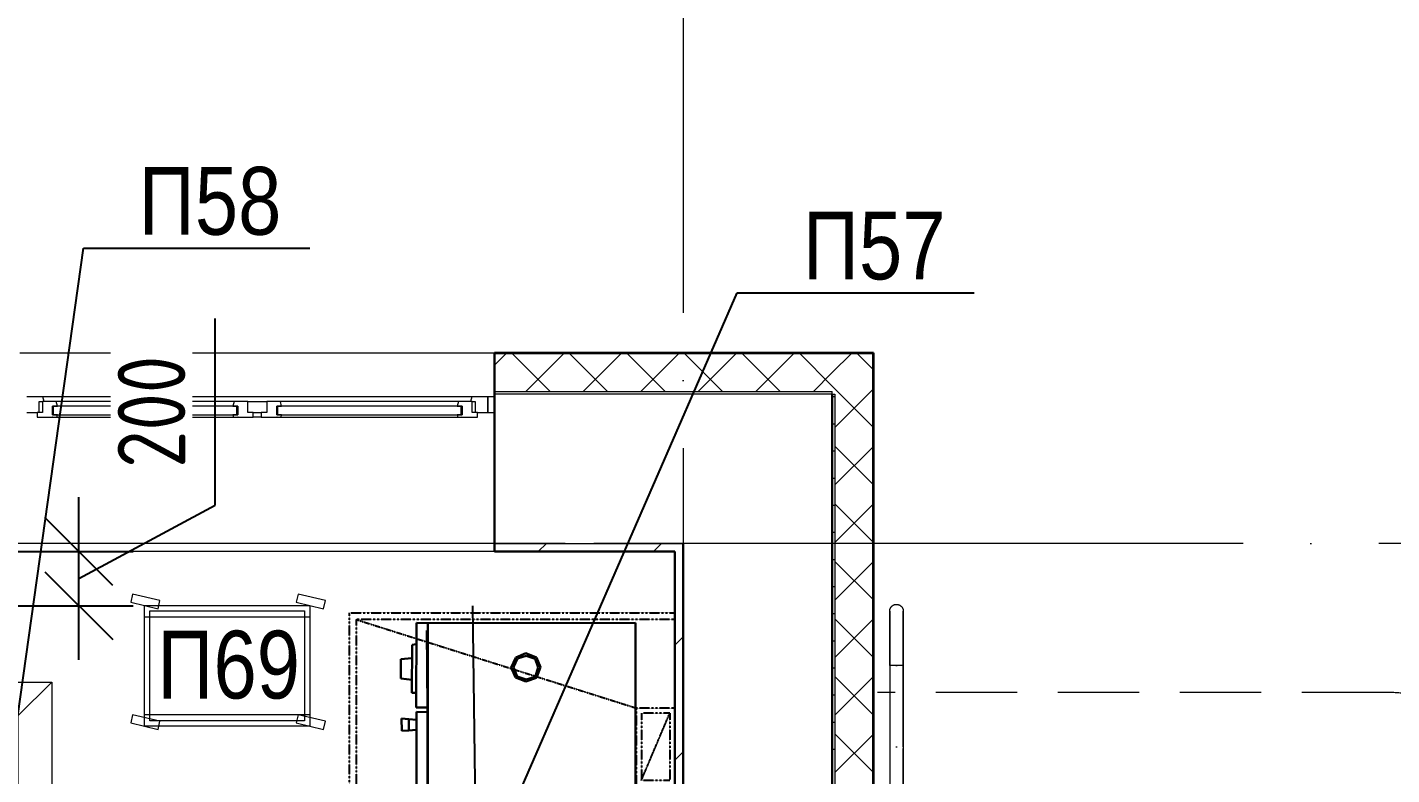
# Model space of a CAD drawing. Header units: millimetres. Extents: x -21010 to 105841, y -18351 to 135084.
# Drawn here: x 45444 to 50475, y 42622 to 45378 of the extents above; entities that cross this region are included whole.
import ezdxf
from ezdxf import colors
from ezdxf.entities.mleader import LeaderData, LeaderLine
from ezdxf.enums import TextEntityAlignment as Align
from ezdxf.math import Vec2, Vec3

# ---------------------------------------------------------------- set-up
doc = ezdxf.new("R2010")
doc.units = ezdxf.units.MM
for name, pattern in [('ADSK_Линия сетки', [2500, 2000, -250, 0, -250]), ('ADSK_Сверху', [450, 300, -150]), ('Hidden', [7.14375, 4.7625, -2.38125]), ('PHANTOM2', [1.25, 0.625, -0.125, 0.125, -0.125, 0.125, -0.125])]:
    doc.linetypes.add(name, pattern=pattern)
for name, color, linetype, lineweight in [('_ Окна', 7, 'Continuous', 9), ('Атрибут', 250, 'Continuous', 5), ('ДОНМ_ТХ_(ОВ)', 190, 'Continuous', 20), ('ДОНМ_ТХ_Анно', 84, 'Continuous', 20), ('Линии', 7, 'Continuous', 9), ('Оборудование пищеблок', 250, 'Continuous', 5), ('Ограждение', 7, 'Continuous', 9), ('Окна', 7, 'Continuous', 9), ('Оси', 7, 'Continuous', 9), ('Стены внутренние', 7, 'Continuous', 18), ('Стены наружные', 7, 'Continuous', 18), ('Стены штриховка', 7, 'Continuous', 13)]:
    doc.layers.add(name, color=color, linetype=linetype, lineweight=lineweight)
for name, color, linetype in [('ТХ', 5, 'Continuous'), ('ТХ_ПД_ОВ (вытяжные зонты_шкафы вытяжные)', 173, 'Continuous'), ('ТХ_ПД_ЭО (все электрическое оборудование - кроме вытяжных зонтов)', 20, 'Continuous'), ('ТХ_размеры', 7, 'Continuous')]:
    doc.layers.add(name, color=color, linetype=linetype)
doc.styles.add('ISOCPEUR', font='isocpeur.ttf', dxfattribs={"width": 0.9, "height": 270})
doc.styles.add('ГОСТ 2.304', font='CS_Gost2304.shx')
doc.styles.add('ТХ_ДОНМ', font='ARIALN.TTF')
doc.dimstyles.new('СПДС', dxfattribs={"dimscale": 100, "dimtxt": 2.5, "dimasz": 2.5, "dimexe": 2, "dimexo": 0.625, "dimgap": 1, "dimtad": 1, "dimdec": 0, "dimtxsty": 'ГОСТ 2.304', "dimblk": 'OBLIQUE', "dimblk1": 'OBLIQUE', "dimblk2": 'OBLIQUE', "dimcen": 2.5, "dimdle": 2, "dimadec": 0, "dimazin": 2, "dimtfac": 0.75, "dimtdec": 4, "dimtmove": 1, "dimatfit": 3, "dimfxl": 1, "dimtfill": 1, "dimtolj": 1, "dimarcsym": 1})

# ---------------------------------------------------------------- blocks, each defined once
blk = doc.blocks.new('Тележка-шпилька для подносов')
at = {"layer": 'Оборудование пищеблок', "color": 217, "true_color": 0x93278f}
for points in [[(166296.9, -324746.2), (166267, -324739.1), (166243, -324839.9), (166272.9, -324847)], [(166741.9, -324746.2), (166712, -324739.1), (166688, -324839.9), (166717.9, -324847)], [(166284.9, -324796.6), (166729.9, -324796.6), (166729.9, -325406.6), (166284.9, -325406.6)], [(166284.9, -324796.6), (166327.5, -324796.6), (166327.5, -325406.6), (166284.9, -325406.6)], [(166304.9, -324816.6), (166709.9, -324816.6), (166709.9, -325386.6), (166304.9, -325386.6)], [(166687.3, -324796.6), (166729.9, -324796.6), (166729.9, -325406.6), (166687.3, -325406.6)], [(166296.9, -325356.2), (166267, -325349.1), (166243, -325449.9), (166272.9, -325457)], [(166741.9, -325356.2), (166712, -325349.1), (166688, -325449.9), (166717.9, -325457)]]:
    blk.add_lwpolyline(points, close=True, dxfattribs=at)
at = {"layer": 'Атрибут', "style": 'ISOCPEUR', "width": 0.85}
blk.add_attdef('№_ПОЗИЦИИ', text='', height=150, dxfattribs=at).set_placement((166507.4, -325101.6), align=Align.MIDDLE_CENTER)
blk = doc.blocks.new('пароконвектомат ПКА')
at = {"layer": 'ТХ', "color": 0, "linetype": 'ByBlock', "lineweight": -2}
for p, q in [((-1999564.3, -375569.5), (-1999818.6, -375749.2)), ((-1999540.6, -375603.4), (-1999564.3, -375569.5)), ((-2000255.8, -376111.9), (-1999540.6, -375603.4)), ((-1999794.8, -375783.1), (-1999564.3, -375616.9)), ((-1999784.7, -375705.1), (-1999638.9, -375603.4)), ((-1999706.7, -375600), (-1999764.3, -375640.7)), ((-1999744, -375678), (-1999764.3, -375640.7)), ((-1999679.6, -375630.5), (-1999706.7, -375600)), ((-1999638.9, -375603.4), (-1999628.7, -375613.6)), ((-1999540.6, -375603.4), (-1999096.5, -376227.1)), ((-1999883, -375728.8), (-1999920.3, -375755.9)), ((-1999869.4, -375752.5), (-1999883, -375728.8)), ((-1999818.6, -375749.2), (-1999794.8, -375783.1)), ((-1999774.5, -375718.6), (-1999784.7, -375705.1)), ((-1999832.1, -375759.3), (-2000279.6, -376078)), ((-2000252.5, -376108.5), (-1999808.4, -375793.2)), ((-1999920.3, -375755.9), (-1999903.3, -375776.3)), ((-1999903.3, -375776.3), (-1999869.4, -375752.5)), ((-1999886.4, -375796.6), (-1999903.3, -375776.3)), ((-1999855.8, -375776.3), (-1999869.4, -375752.5)), ((-1999808.4, -375793.2), (-1999832.1, -375759.3)), ((-1999794.8, -375783.1), (-1999808.4, -375793.2)), ((-1999496.5, -375949.2), (-1999516.9, -375983.1)), ((-1999455.8, -375942.4), (-1999496.5, -375949.2)), ((-1999455.8, -375949.2), (-1999489.7, -375955.9)), ((-1999421.9, -375962.7), (-1999455.8, -375942.4)), ((-1999428.7, -375969.5), (-1999455.8, -375949.2)), ((-1999516.9, -375983.1), (-1999506.7, -376023.7)), ((-1999489.7, -375955.9), (-1999510.1, -375986.4)), ((-1999510.1, -375986.4), (-1999499.9, -376020.3)), ((-1999418.6, -376003.4), (-1999428.7, -375969.5)), ((-1999411.8, -376003.4), (-1999421.9, -375962.7)), ((-1999506.7, -376023.7), (-1999472.8, -376047.5)), ((-1999499.9, -376020.3), (-1999472.8, -376040.7)), ((-1999472.8, -376040.7), (-1999438.9, -376030.5)), ((-1999472.8, -376047.5), (-1999432.1, -376037.3)), ((-1999438.9, -376030.5), (-1999418.6, -376003.4)), ((-1999432.1, -376037.3), (-1999411.8, -376003.4)), ((-2000279.6, -376078), (-2000255.8, -376111.9)), ((-1999811.8, -376735.6), (-2000255.8, -376111.9)), ((-1999096.5, -376227.1), (-1999811.8, -376735.6))]:
    blk.add_line(p, q, dxfattribs=at)
blk = doc.blocks.new('_None')
blk = doc.blocks.new('*U1211')
blk.add_lwpolyline([(125, 875), (1375, 875), (1375, 125), (125, 125)], close=True)
blk.add_lwpolyline([(875, 500), (874.5, 510.7), (873.2, 521.4), (870.9, 531.9), (867.7, 542.2), (863.6, 552.1), (858.7, 561.7), (853, 570.8), (846.5, 579.4), (839.3, 587.4), (831.5, 594.8), (823, 601.4), (814, 607.3), (804.6, 612.5), (794.7, 616.7), (784.5, 620.1), (774.1, 622.7), (763.4, 624.3), (752.7, 625), (741.9, 624.7), (731.2, 623.6), (720.7, 621.5), (710.4, 618.5), (700.3, 614.7), (690.6, 610), (681.4, 604.5), (672.7, 598.2), (664.5, 591.2), (657, 583.5), (650.2, 575.2), (644.1, 566.3), (638.7, 557), (634.3, 547.2), (630.6, 537.1), (627.9, 526.7), (626, 516.1), (625.1, 505.4), (625.1, 494.6), (626, 483.9), (627.9, 473.3), (630.6, 462.9), (634.3, 452.8), (638.7, 443), (644.1, 433.7), (650.2, 424.8), (657, 416.5), (664.5, 408.8), (672.7, 401.8), (681.4, 395.5), (690.6, 390), (700.3, 385.3), (710.4, 381.5), (720.7, 378.5), (731.2, 376.4), (741.9, 375.3), (752.7, 375), (763.4, 375.7), (774.1, 377.3), (784.5, 379.9), (794.7, 383.3), (804.6, 387.5), (814, 392.7), (823, 398.6), (831.5, 405.2), (839.3, 412.6), (846.5, 420.6), (853, 429.2), (858.7, 438.3), (863.6, 447.9), (867.7, 457.8), (870.9, 468.1), (873.2, 478.6), (874.5, 489.3), (875, 500)])
at = {"layer": 'Оборудование пищеблок', "color": 0, "linetype": 'ByBlock', "lineweight": -2}
for points in [[(0, 1000), (125, 875)], [(1375, 875), (1500, 1000)], [(0, 0), (125, 125)], [(1375, 125), (1500, 0)]]:
    blk.add_lwpolyline(points, dxfattribs=at)
blk.add_lwpolyline([(0, 1000), (1500, 1000), (1500, 0), (0, 0)], close=True, dxfattribs=at)
blk = doc.blocks.new('_Oblique')
at = {"color": 0, "linetype": 'ByBlock', "lineweight": -2}
blk.add_line((-0.5, -0.5), (0.5, 0.5), dxfattribs=at)
blk = doc.blocks.new('*D1214')
at = {"layer": 'Defpoints', "color": 0, "ltscale": 100, "transparency": 16777216}
for p in [(45331.3, 43445), (45634.2, 43445), (45331.3, 43245)]:
    blk.add_point(p, dxfattribs=at)
at = {"layer": 'ТХ_размеры', "color": 0, "lineweight": -2, "ltscale": 100, "transparency": 16777216}
for p, q in [((46136.7, 43616.2), (46136.7, 44303.7)), ((45634.2, 43045), (45634.2, 43645)), ((45634.2, 43345), (46136.7, 43616.2)), ((45393.8, 43445), (45834.2, 43445)), ((45393.8, 43245), (45834.2, 43245))]:
    blk.add_line(p, q, dxfattribs=at)
at = {"layer": 'ТХ_размеры', "color": 0, "lineweight": -2, "ltscale": 100, "transparency": 16777216, "xscale": 250, "yscale": 250, "zscale": 250}
for p, rotation in [((45634.2, 43445), 90), ((45634.2, 43245), 270)]:
    blk.add_blockref('_Oblique', p, dxfattribs=dict(at, rotation=rotation))
at = {"layer": 'ТХ_размеры', "color": 0, "ltscale": 100, "transparency": 16777216, "insert": (45902.1, 43960), "char_height": 250, "attachment_point": 5, "rotation": 90, "style": 'ГОСТ 2.304', "bg_fill": 3, "box_fill_scale": 1.1, "bg_fill_color": 256, "bg_fill_true_color": 13158600, "bg_fill_transparency": 0}
blk.add_mtext('\\A1;200', dxfattribs=at)
blk = doc.blocks.new('1 этаж 21082025')
at = {"layer": '_ Окна', "lineweight": 18}
for p, q in [((51239.4, 540), (51180, 540)), ((51226, 482), (51226, 523)), ((51226, 523), (51238, 523)), ((51238, 523), (51238, 482)), ((51288.4, 523), (51238, 523)), ((51244, 523), (51239.4, 540)), ((51275, 474), (51275, 506)), ((51275, 506), (51293, 506)), ((51293, 506), (51288.4, 523)), ((51944.6, 523), (51940, 506)), ((51940, 506), (51958, 506)), ((51995, 523), (51944.6, 523)), ((51958, 506), (51958, 474)), ((51995, 482), (51995, 523)), ((52065, 523), (52065, 482)), ((52115.4, 523), (52065, 523)), ((52102, 474), (52102, 506)), ((52102, 506), (52120, 506)), ((52120, 506), (52115.4, 523)), ((52771.6, 523), (52767, 506)), ((52767, 506), (52785, 506)), ((52822, 523), (52771.6, 523)), ((52785, 506), (52785, 474)), ((52820.6, 540), (52816, 523)), ((52880, 540), (52820.6, 540)), ((52822, 482), (52822, 523)), ((52822, 523), (52834, 523)), ((52834, 523), (52834, 482)), ((52880, 482), (52880, 540)), ((51180, 482), (51218, 482)), ((51238, 482), (51218, 482)), ((51218, 482), (51218, 465)), ((51218, 465), (51274, 465)), ((51274, 465), (51275, 466)), ((51293, 474), (51275, 474)), ((51275, 466), (51276, 465)), ((51276, 465), (51290.6, 465)), ((51290.6, 465), (51293, 474)), ((51958, 474), (51940, 474)), ((51940, 474), (51942.4, 465)), ((51942.4, 465), (51957, 465)), ((51957, 465), (51958, 466)), ((51958, 466), (51959, 465)), ((51959, 465), (52015, 465)), ((52015, 482), (51995, 482)), ((52015, 465), (52015, 482)), ((52065, 482), (52045, 482)), ((52045, 482), (52045, 465)), ((52045, 465), (52101, 465)), ((52101, 465), (52102, 466)), ((52120, 474), (52102, 474)), ((52102, 466), (52103, 465)), ((52103, 465), (52117.6, 465)), ((52117.6, 465), (52120, 474)), ((52785, 474), (52767, 474)), ((52767, 474), (52769.4, 465)), ((52769.4, 465), (52784, 465)), ((52784, 465), (52785, 466)), ((52785, 466), (52786, 465)), ((52786, 465), (52842, 465)), ((52842, 482), (52822, 482)), ((52842, 465), (52842, 482)), ((52842, 482), (52880, 482))]:
    blk.add_line(p, q, dxfattribs=at)
at = {"layer": '_ Окна'}
for p, q in [((51278, 506), (51275, 506)), ((51275, 506), (51275, 474)), ((51955, 506), (51278, 506)), ((51278, 506), (51278, 474)), ((51278, 474), (51278, 506)), ((51955, 474), (51955, 506)), ((51955, 506), (51955, 474)), ((51958, 506), (51955, 506)), ((51958, 474), (51958, 506)), ((52105, 506), (52102, 506)), ((52102, 506), (52102, 474)), ((52782, 506), (52105, 506)), ((52105, 506), (52105, 474)), ((52105, 474), (52105, 506)), ((52782, 474), (52782, 506)), ((52782, 506), (52782, 474)), ((52785, 506), (52782, 506)), ((52785, 474), (52785, 506)), ((52905, 540), (52880, 540)), ((52880, 540), (52880, 482)), ((51275, 474), (51278, 474)), ((51278, 474), (51955, 474)), ((51955, 474), (51958, 474)), ((52102, 474), (52105, 474)), ((52105, 474), (52782, 474)), ((52782, 474), (52785, 474)), ((52880, 482), (52905, 482))]:
    blk.add_line(p, q, dxfattribs=at)
at = {"layer": 'Линии', "linetype": 'ADSK_Сверху'}
blk.add_line((56182, -549.3), (54317, -549.3), dxfattribs=at)
blk.add_arc((56182, -1298), 748.7, 0, 90, dxfattribs=at)
at = {"layer": 'Ограждение'}
for p, q in [((54362, -249), (54362.1, -248)), ((54362, -250), (54362, -249)), ((54362, -250.3), (54362, -250)), ((54362, -250), (54362, -250)), ((54362, -250), (54362, -250.2)), ((54362, -250.2), (54362, -250.6)), ((54362, -250.8), (54362, -250.3)), ((54362, -250.6), (54362, -251.4)), ((54362, -251.7), (54362, -250.8)), ((54362, -251.4), (54362, -252.6)), ((54362.1, -248), (54362.2, -247)), ((54362.2, -247), (54362.3, -246)), ((54362.3, -246), (54362.5, -245)), ((54362.5, -245), (54362.7, -244.1)), ((54362.7, -244.1), (54363, -243.1)), ((54363, -243.1), (54363.3, -242.1)), ((54363.3, -242.1), (54363.6, -241.2)), ((54363.6, -241.2), (54364, -240.3)), ((54364, -240.3), (54364.4, -239.4)), ((54364.4, -239.4), (54364.8, -238.5)), ((54364.8, -238.5), (54365.3, -237.6)), ((54365.3, -237.6), (54365.8, -236.7)), ((54365.8, -236.7), (54366.4, -235.9)), ((54366.4, -235.9), (54366.9, -235.1)), ((54366.9, -235.1), (54367.6, -234.3)), ((54367.6, -234.3), (54368.2, -233.5)), ((54368.2, -233.5), (54368.9, -232.8)), ((54368.9, -232.8), (54369.6, -232.1)), ((54369.6, -232.1), (54370.3, -231.4)), ((54370.3, -231.4), (54371.1, -230.7)), ((54371.1, -230.7), (54371.9, -230.1)), ((54371.9, -230.1), (54372.7, -229.5)), ((54372.7, -229.5), (54373.5, -229)), ((54373.5, -229), (54374.3, -228.4)), ((54374.3, -228.4), (54375.2, -228)), ((54375.2, -228), (54376.1, -227.5)), ((54376.1, -227.5), (54377, -227.1)), ((54377, -227.1), (54377.9, -226.7)), ((54377.9, -226.7), (54378.9, -226.4)), ((54378.9, -226.4), (54379.8, -226)), ((54379.8, -226), (54380.8, -225.8)), ((54380.8, -225.8), (54381.8, -225.6)), ((54381.8, -225.6), (54382.8, -225.4)), ((54382.8, -225.4), (54383.7, -225.2)), ((54383.7, -225.2), (54384.7, -225.1)), ((54384.7, -225.1), (54385.7, -225)), ((54385.7, -225), (54386.7, -225)), ((54386.7, -225), (54387, -225)), ((54387, -225), (54388, -225)), ((54388, -225), (54389, -225.1)), ((54389, -225.1), (54390, -225.2)), ((54390, -225.2), (54391, -225.3)), ((54391, -225.3), (54392, -225.5)), ((54392, -225.5), (54392.9, -225.7)), ((54392.9, -225.7), (54393.9, -226)), ((54393.9, -226), (54394.9, -226.3)), ((54394.9, -226.3), (54395.8, -226.6)), ((54395.8, -226.6), (54396.7, -227)), ((54396.7, -227), (54397.6, -227.4)), ((54397.6, -227.4), (54398.5, -227.8)), ((54398.5, -227.8), (54399.4, -228.3)), ((54399.4, -228.3), (54400.3, -228.8)), ((54400.3, -228.8), (54401.1, -229.4)), ((54401.1, -229.4), (54401.9, -229.9)), ((54401.9, -229.9), (54402.7, -230.6)), ((54402.7, -230.6), (54403.5, -231.2)), ((54403.5, -231.2), (54404.2, -231.9)), ((54404.2, -231.9), (54404.9, -232.6)), ((54404.9, -232.6), (54405.6, -233.3)), ((54405.6, -233.3), (54406.3, -234.1)), ((54406.3, -234.1), (54406.9, -234.9)), ((54406.9, -234.9), (54407.5, -235.7)), ((54407.5, -235.7), (54408, -236.5)), ((54408, -236.5), (54408.6, -237.3)), ((54408.6, -237.3), (54409, -238.2)), ((54409, -238.2), (54409.5, -239.1)), ((54409.5, -239.1), (54409.9, -240)), ((54409.9, -240), (54410.3, -240.9)), ((54410.3, -240.9), (54410.6, -241.9)), ((54410.6, -241.9), (54411, -242.8)), ((54411, -242.8), (54411.2, -243.8)), ((54411.2, -243.8), (54411.4, -244.8)), ((54411.4, -244.8), (54411.6, -245.8)), ((54411.6, -245.8), (54411.8, -246.7)), ((54411.8, -246.7), (54411.9, -247.7)), ((54411.9, -247.7), (54412, -248.7)), ((54412, -248.7), (54412, -249.7)), ((54412, -249.7), (54412, -250)), ((54412, -250.3), (54412, -250)), ((54412, -250), (54412, -250)), ((54412, -250), (54412, -250.2)), ((54412, -250.2), (54412, -250.6)), ((54412, -250.8), (54412, -250.3)), ((54412, -250.6), (54412, -251.4)), ((54412, -251.7), (54412, -250.8)), ((54412, -251.4), (54412, -252.6)), ((54362, -252.9), (54362, -251.7)), ((54362, -252.6), (54362, -254)), ((54362, -254.4), (54362, -252.9)), ((54362, -254), (54362, -255.7)), ((54362, -256.3), (54362, -254.4)), ((54362, -255.7), (54362, -257.8)), ((54362, -258.4), (54362, -256.3)), ((54362, -257.8), (54362, -260.2)), ((54362, -260.8), (54362, -258.4)), ((54362, -260.2), (54362, -262.8)), ((54362, -263.6), (54362, -260.8)), ((54362, -262.8), (54362, -265.8)), ((54362, -266.6), (54362, -263.6)), ((54362, -265.8), (54362, -269)), ((54362, -270), (54362, -266.6)), ((54362, -269), (54362, -272.6)), ((54362, -273.6), (54362, -270)), ((54362, -272.6), (54362, -276.4)), ((54362, -277.5), (54362, -273.6)), ((54362, -276.4), (54362, -280.5)), ((54362, -281.7), (54362, -277.5)), ((54362, -280.5), (54362, -284.9)), ((54362, -286.2), (54362, -281.7)), ((54362, -284.9), (54362, -289.6)), ((54362, -290.9), (54362, -286.2)), ((54362, -289.6), (54362, -294.5)), ((54362, -295.9), (54362, -290.9)), ((54362, -294.5), (54362, -299.6)), ((54362, -301.1), (54362, -295.9)), ((54362, -299.6), (54362, -305)), ((54362, -306.5), (54362, -301.1)), ((54412, -252.9), (54412, -251.7)), ((54412, -252.6), (54412, -254)), ((54412, -254.4), (54412, -252.9)), ((54412, -254), (54412, -255.7)), ((54412, -256.3), (54412, -254.4)), ((54412, -255.7), (54412, -257.8)), ((54412, -258.4), (54412, -256.3)), ((54412, -257.8), (54412, -260.2)), ((54412, -260.8), (54412, -258.4)), ((54412, -260.2), (54412, -262.8)), ((54412, -263.6), (54412, -260.8)), ((54412, -262.8), (54412, -265.8)), ((54412, -266.6), (54412, -263.6)), ((54412, -265.8), (54412, -269)), ((54412, -270), (54412, -266.6)), ((54412, -269), (54412, -272.6)), ((54412, -273.6), (54412, -270)), ((54412, -272.6), (54412, -276.4)), ((54412, -277.5), (54412, -273.6)), ((54412, -276.4), (54412, -280.5)), ((54412, -281.7), (54412, -277.5)), ((54412, -280.5), (54412, -284.9)), ((54412, -286.2), (54412, -281.7)), ((54412, -284.9), (54412, -289.6)), ((54412, -290.9), (54412, -286.2)), ((54412, -289.6), (54412, -294.5)), ((54412, -295.9), (54412, -290.9)), ((54412, -294.5), (54412, -299.6)), ((54412, -301.1), (54412, -295.9)), ((54412, -299.6), (54412, -305)), ((54412, -306.5), (54412, -301.1)), ((54362, -305), (54362, -310.7)), ((54362, -312.2), (54362, -306.5)), ((54362, -310.7), (54362, -316.5)), ((54362, -318.1), (54362, -312.2)), ((54362, -316.5), (54362, -322.6)), ((54362, -324.2), (54362, -318.1)), ((54362, -322.6), (54362, -328.8)), ((54362, -330.6), (54362, -324.2)), ((54362, -328.8), (54362, -335.3)), ((54362, -337.1), (54362, -330.6)), ((54362, -335.3), (54362, -341.9)), ((54362, -343.8), (54362, -337.1)), ((54362, -341.9), (54362, -348.8)), ((54362, -350.6), (54362, -343.8)), ((54362, -348.8), (54362, -355.7)), ((54362, -357.6), (54362, -350.6)), ((54412, -305), (54412, -310.7)), ((54412, -312.2), (54412, -306.5)), ((54412, -310.7), (54412, -316.5)), ((54412, -318.1), (54412, -312.2)), ((54412, -316.5), (54412, -322.6)), ((54412, -324.2), (54412, -318.1)), ((54412, -322.6), (54412, -328.8)), ((54412, -330.6), (54412, -324.2)), ((54412, -328.8), (54412, -335.3)), ((54412, -337.1), (54412, -330.6)), ((54412, -335.3), (54412, -341.9)), ((54412, -343.8), (54412, -337.1)), ((54412, -341.9), (54412, -348.8)), ((54412, -350.6), (54412, -343.8)), ((54412, -348.8), (54412, -355.7)), ((54412, -357.6), (54412, -350.6)), ((54362, -355.7), (54362, -362.9)), ((54362, -364.8), (54362, -357.6)), ((54362, -362.9), (54362, -370.1)), ((54362, -372.1), (54362, -364.8)), ((54362, -370.1), (54362, -377.5)), ((54362, -379.5), (54362, -372.1)), ((54362, -377.5), (54362, -385)), ((54362, -387.1), (54362, -379.5)), ((54362, -385), (54362, -392.7)), ((54362, -394.7), (54362, -387.1)), ((54362, -392.7), (54362, -400.4)), ((54362, -402.5), (54362, -394.7)), ((54362, -400.4), (54362, -408.2)), ((54362, -410.3), (54362, -402.5)), ((54412, -355.7), (54412, -362.9)), ((54412, -364.8), (54412, -357.6)), ((54412, -362.9), (54412, -370.1)), ((54412, -372.1), (54412, -364.8)), ((54412, -370.1), (54412, -377.5)), ((54412, -379.5), (54412, -372.1)), ((54412, -377.5), (54412, -385)), ((54412, -387.1), (54412, -379.5)), ((54412, -385), (54412, -392.7)), ((54412, -394.7), (54412, -387.1)), ((54412, -392.7), (54412, -400.4)), ((54412, -402.5), (54412, -394.7)), ((54412, -400.4), (54412, -408.2)), ((54412, -410.3), (54412, -402.5)), ((54362, -408.2), (54362, -416)), ((54362, -418.1), (54362, -410.3)), ((54362, -416), (54362, -423.9)), ((54362, -426.1), (54362, -418.1)), ((54362, -423.9), (54362, -431.9)), ((54362, -434), (54362, -426.1)), ((54362, -431.9), (54362, -439.8)), ((54362, -442), (54362, -434)), ((54362, -439.8), (54362, -447.8)), ((54362, -450), (54362, -442)), ((54362, -447.8), (54362, -450)), ((54362, -450), (54362, -750.6)), ((54412, -450), (54362, -450)), ((54362, -450), (54362, -750)), ((54389.3, -450), (54384.7, -450)), ((54384.7, -450), (54387, -450)), ((54387, -450), (54389.3, -450)), ((54412, -408.2), (54412, -416)), ((54412, -418.1), (54412, -410.3)), ((54412, -416), (54412, -423.9)), ((54412, -426.1), (54412, -418.1)), ((54412, -423.9), (54412, -431.9)), ((54412, -434), (54412, -426.1)), ((54412, -431.9), (54412, -439.8)), ((54412, -442), (54412, -434)), ((54412, -439.8), (54412, -447.8)), ((54412, -450), (54412, -442)), ((54412, -447.8), (54412, -450)), ((54412, -750.6), (54412, -450)), ((54412, -450), (54412, -750)), ((54362, -750), (54362, -2550)), ((54412, -750), (54412, -2550)), ((54362, -755.9), (54362, -2555.9)), ((54412, -2555.9), (54412, -755.9))]:
    blk.add_line(p, q, dxfattribs=at)
blk.add_open_spline([(54384.9, -750), (54385.6, -750), (54387, -750), (54388.4, -750), (54389.1, -750)], degree=3, dxfattribs=at)
at = {"layer": 'Окна'}
for p, q in [((52820.6, 540), (51239.4, 540)), ((51944.6, 523), (51288.4, 523)), ((51995, 523), (52065, 523)), ((52771.6, 523), (52115.4, 523)), ((51274, 465), (51276, 465)), ((51290.6, 465), (51942.4, 465)), ((51957, 465), (51959, 465)), ((52015, 482), (52045, 482)), ((52045, 465), (52015, 465)), ((52101, 465), (52103, 465)), ((52117.6, 465), (52769.4, 465)), ((52784, 465), (52786, 465))]:
    blk.add_line(p, q, dxfattribs=at)
at = {"layer": 'Оси', "linetype": 'ADSK_Линия сетки'}
for p, q in [((53600, 5350.6), (53600, -17365.8)), ((58165, 0), (-14072.3, 0))]:
    blk.add_line(p, q, dxfattribs=at)
at = {"layer": 'Стены внутренние'}
for p, q in [((51155, 702), (52905, 702)), ((54150, 550), (52905, 550)), ((52905, 0), (53600, 0))]:
    blk.add_line(p, q, dxfattribs=at)
at = {"layer": 'Стены внутренние', "lineweight": 30}
for p, q in [((54302, 702), (52905, 702)), ((52905, 702), (52905, 560)), ((54302, 702), (54302, -3050)), ((52905, 0), (52905, 550)), ((54150, -3050), (54150, 550)), ((53600, 0), (53600, -3835))]:
    blk.add_line(p, q, dxfattribs=at)
at = {"layer": 'Стены внутренние', "linetype": 'Continuous', "lineweight": 9}
for p, q in [((52907, 659.3), (52947.7, 700)), ((52923.8, 702), (52922.6, 700)), ((53109.4, 560), (52969.4, 700)), ((53019.9, 560), (53159.9, 700)), ((53321.5, 560), (53181.5, 700)), ((53232, 560), (53372, 700)), ((53533.6, 560), (53393.6, 700)), ((53444.1, 560), (53584.1, 700)), ((53745.8, 560), (53605.8, 700)), ((53656.2, 560), (53796.2, 700)), ((53745, 702), (53743.8, 700)), ((53957.9, 560), (53817.9, 700)), ((53868.4, 560), (54008.4, 700)), ((53979.6, 702), (53978.5, 700)), ((54150, 580), (54030, 700)), ((54150, 629.5), (54220.5, 700)), ((54300, 642.2), (54242.2, 700)), ((54080.5, 560), (54150, 629.5)), ((54300, 430), (54150, 580)), ((54160, 427.4), (54300, 567.4)), ((54302, 503.1), (54300, 506.6)), ((54300, 468.5), (54302, 468.5)), ((54300, 217.9), (54160, 357.9)), ((54160, 215.2), (54300, 355.2)), ((54300, 265.3), (54302, 265.3)), ((54300, 5.8), (54160, 145.8)), ((54160, 3.1), (54300, 143.1)), ((54300, -39.5), (54302, -39.5)), ((54300, -206.4), (54160, -66.4)), ((54160, -209), (54300, -69)), ((54300, -418.5), (54160, -278.5)), ((54160, -421.2), (54300, -281.2)), ((54300, -630.6), (54160, -490.6)), ((54160, -633.3), (54300, -493.3)), ((54300, -649.1), (54302, -649.1)), ((54300, -842.8), (54160, -702.8)), ((54160, -845.4), (54300, -705.4)), ((54300, -852.3), (54302, -852.3))]:
    blk.add_line(p, q, dxfattribs=at)
at = {"layer": 'Стены наружные', "lineweight": 30}
for p, q in [((52905, 560), (52905, 550)), ((52905, 0), (52905, -30)), ((52905, -30), (53570, -30)), ((53570, -30), (53570, -3805))]:
    blk.add_line(p, q, dxfattribs=at)
at = {"layer": 'Стены наружные', "linetype": 'Continuous', "lineweight": 9}
for p, q in [((54160, 539.7), (54150, 539.7)), ((54160, 439.7), (54150, 439.7)), ((54160, 339.7), (54150, 339.7)), ((54160, 239.7), (54150, 239.7)), ((54160, 139.7), (54150, 139.7)), ((54160, 39.7), (54150, 39.7)), ((53066.2, -30), (53096.2, 0)), ((53490.5, -30), (53520.5, 0)), ((54160, -60.3), (54150, -60.3)), ((54160, -160.3), (54150, -160.3)), ((54160, -260.3), (54150, -260.3)), ((53570, -374.8), (53600, -344.8)), ((54160, -360.3), (54150, -360.3)), ((54160, -460.3), (54150, -460.3)), ((54160, -560.3), (54150, -560.3)), ((54160, -660.3), (54150, -660.3)), ((53570, -799), (53600, -769)), ((54160, -760.3), (54150, -760.3))]:
    blk.add_line(p, q, dxfattribs=at)
at = {"layer": 'Стены наружные'}
blk.add_line((52905, -30), (51155, -30), dxfattribs=at)
at = {"layer": 'Стены штриховка'}
for p, q in [((52907, 560), (52907, 700)), ((52907, 700), (54302, 700)), ((54300, -3050), (54300, 702)), ((52905, 560), (54150, 560)), ((54150, 550), (54150, 560)), ((54150, 550), (54160, 550)), ((54160, 550), (54160, -3050))]:
    blk.add_line(p, q, dxfattribs=at)
blk = doc.blocks.new('*U1885')
at = {"color": 0, "linetype": 'PHANTOM2'}
for p, q in [((-505.9, 1200), (494.1, 1200)), ((-505.9, 0), (-505.9, 1200)), ((-480.9, 1175), (-480.9, 0)), ((469.1, 1175), (-480.9, 1175)), ((-480.9, 1175), (-142.9, 142.9)), ((469.1, 1175), (142.9, 142.9)), ((469.1, 0), (469.1, 1175)), ((494.1, 1200), (494.1, 0)), ((-142.9, 142.9), (-142.9, 0)), ((142.9, 142.9), (-142.9, 142.9)), ((123.8, 123.8), (-123.8, 123.8)), ((-123.8, 123.8), (123.8, 19)), ((-123.8, 19), (-123.8, 123.8)), ((-123.8, 123.8), (-123.8, 123.8)), ((123.8, 19), (123.8, 123.8)), ((142.9, 0), (142.9, 142.9)), ((494.1, 0), (-505.9, 0)), ((123.8, 19), (-123.8, 19))]:
    blk.add_line(p, q, dxfattribs=at)

msp = doc.modelspace()

# ---------------------------------------------------------------- block references
msp.add_blockref('1 этаж 21082025', (-5738, 43475))
at = {"layer": 'ДОНМ_ТХ_(ОВ)', "rotation": 269.9999999999999}
msp.add_blockref('*U1211', (44534.7, 42963.8), dxfattribs=at)
at = {"layer": 'Оборудование пищеблок', "color": 217, "true_color": 0x93278f, "rotation": 270}
msp.add_blockref('Тележка-шпилька для подносов', (371282.3, 209530.8), dxfattribs=at)
at = {"layer": 'ТХ_ПД_ОВ (вытяжные зонты_шкафы вытяжные)', "linetype": 'Hidden', "rotation": 90.00000000000001}
msp.add_blockref('*U1885', (47832, 42724.9), dxfattribs=at)
at = {"layer": 'ТХ_ПД_ЭО (все электрическое оборудование - кроме вытяжных зонтов)', "lineweight": 30, "rotation": 54.59096092209009}
msp.add_blockref('пароконвектомат ПКА', (899343.3, 1890507.9), dxfattribs=at)

# ---------------------------------------------------------------- texts
at = {"layer": 'ДОНМ_ТХ_Анно', "style": 'ТХ_ДОНМ'}
msp.add_text('П69', height=250, dxfattribs=at).set_placement((46186.8, 43027.9), align=Align.MIDDLE_CENTER)

# ---------------------------------------------------------------- leaders
at = {"layer": 'ДОНМ_ТХ_Анно'}
ml = msp.add_multileader_mtext('Standard', dxfattribs=at)
ml.set_content('П57', color=256, style='ТХ_ДОНМ')
ml.set_leader_properties()
ml.set_arrow_properties(name='NONE')
ml.build(insert=Vec2(0, 0))
ml.multileader.update_dxf_attribs({"text_left_attachment_type": 6, "text_right_attachment_type": 6, "dogleg_length": 0.25, "arrow_head_size": 250})
ctx = ml.context
ctx.base_point, ctx.char_height, ctx.arrow_head_size, ctx.landing_gap_size, ctx.plane_origin = Vec3(48279.1, 44398.2), 250, 250, 25, Vec3(43006.4, 40460.6)
ctx.left_attachment, ctx.right_attachment = 6, 6
notes = []
notes.append((ctx, [(0, (1, 1, 0), (48061.2, 44398.2), (1, 0), 217.9, [(1, [(47086.1, 43245), (47098.6, 42191)], 0, [])])]))
ctx.mtext.insert, ctx.mtext.flow_direction = Vec3(48304.1, 44698.2), 5
for ctx, leaders in notes:
    for number, flags, end, landing, length, lines in leaders:
        leader = LeaderData()
        leader.index, (leader.has_last_leader_line, leader.has_dogleg_vector, leader.attachment_direction) = number, flags
        leader.last_leader_point, leader.dogleg_vector, leader.dogleg_length = Vec3(end), Vec3(landing), length
        for number, points, colour, breaks in lines:
            line = LeaderLine()
            line.index, line.vertices, line.color, line.breaks = number, Vec3.list(points), colors.encode_raw_color(colour), breaks
            leader.lines.append(line)
        ctx.leaders.append(leader)

# ---------------------------------------------------------------- next in the draw order: dimensions: what is measured, and where the dimension line sits
at = {"layer": 'ТХ_размеры', "ltscale": 100}
dim = msp.add_linear_dim(base=(45634.2, 43445), p1=(45331.3, 43245), p2=(45331.3, 43445), angle=90, dimstyle='СПДС', dxfattribs=at)
dim.commit()
dim.dimension.update_dxf_attribs({"geometry": '*D1214', "text_midpoint": (46136.7, 43716.2), "dimtype": 160})

# ---------------------------------------------------------------- next in the draw order: linework, layer by layer
at = {"layer": 'Оси', "linetype": 'ADSK_Линия сетки'}
msp.add_line((49532.7, 43475), (20650.1, 43475), dxfattribs=at)

# ---------------------------------------------------------------- next in the draw order: leaders
at = {"layer": 'ДОНМ_ТХ_Анно'}
ml = msp.add_multileader_mtext('Standard', dxfattribs=at)
ml.set_content('П58', color=256, style='ТХ_ДОНМ')
ml.set_leader_properties()
ml.set_arrow_properties(name='NONE')
ml.build(insert=Vec2(0, 0))
ml.multileader.update_dxf_attribs({"text_left_attachment_type": 6, "text_right_attachment_type": 6, "dogleg_length": 0.25, "arrow_head_size": 250})
ctx = ml.context
ctx.base_point, ctx.char_height, ctx.arrow_head_size, ctx.landing_gap_size, ctx.plane_origin = Vec3(45830.5, 44562.8), 250, 250, 25, Vec3(42540.1, 40386.6)
ctx.left_attachment, ctx.right_attachment = 6, 6
notes = []
notes.append((ctx, [(0, (1, 1, 0), (45651.1, 44562.8), (1, 0), 179.4, [(2, [(45409.7, 42838.8)], 0, [])])]))
ctx.mtext.insert, ctx.mtext.flow_direction = Vec3(45855.5, 44862.8), 5
for ctx, leaders in notes:
    for number, flags, end, landing, length, lines in leaders:
        leader = LeaderData()
        leader.index, (leader.has_last_leader_line, leader.has_dogleg_vector, leader.attachment_direction) = number, flags
        leader.last_leader_point, leader.dogleg_vector, leader.dogleg_length = Vec3(end), Vec3(landing), length
        for number, points, colour, breaks in lines:
            line = LeaderLine()
            line.index, line.vertices, line.color, line.breaks = number, Vec3.list(points), colors.encode_raw_color(colour), breaks
            leader.lines.append(line)
        ctx.leaders.append(leader)

doc.saveas('drawing.dxf')
